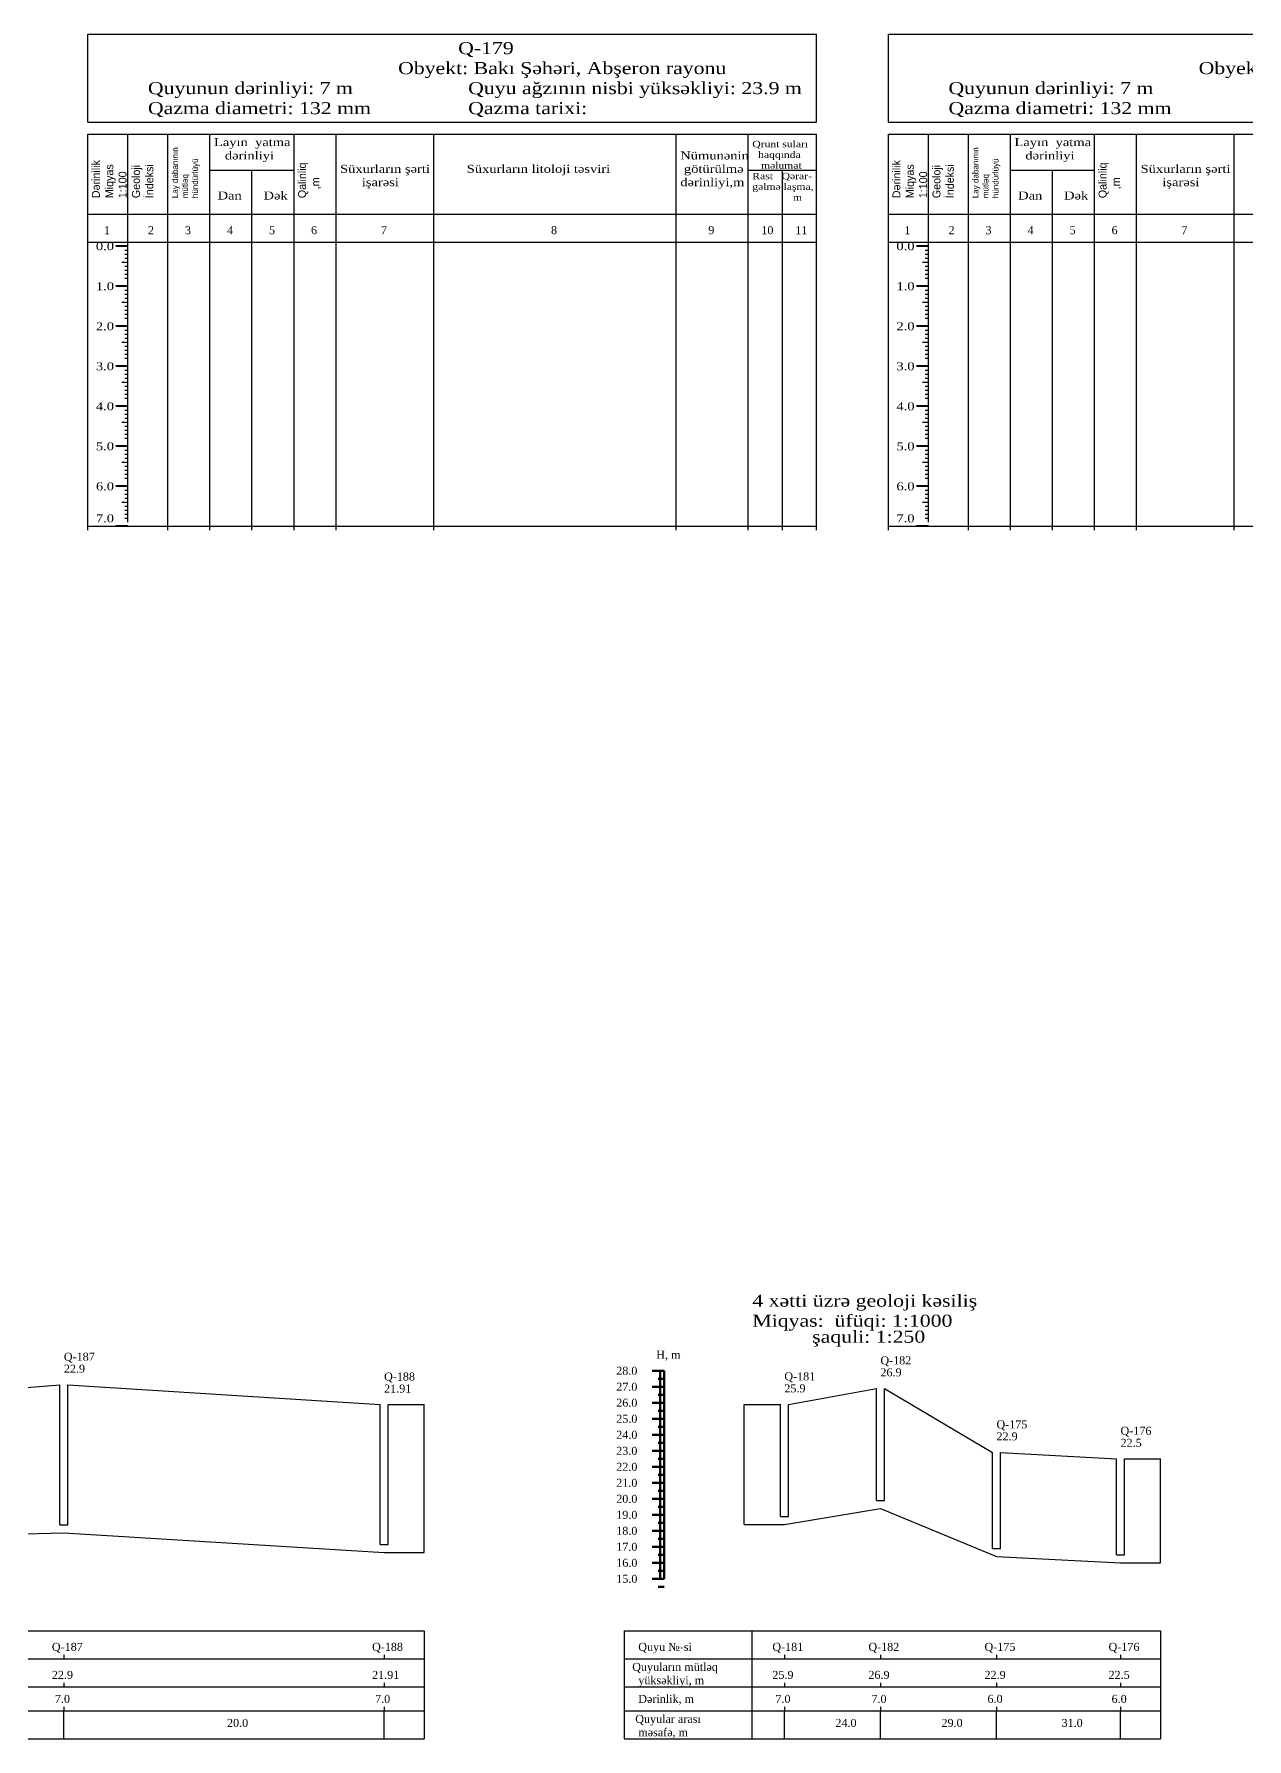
# Model space of a CAD drawing. Header units: metres. Extents: x -12 to 2972, y -44 to 382.
# Drawn here: x 1176.6 to 1479.6, y -44 to 382 of the extents above; entities that cross this region are included whole.
import ezdxf

# ---------------------------------------------------------------- set-up
doc = ezdxf.new("R2010")
doc.units = ezdxf.units.M
doc.styles.add('Times New Roman', font='Times New Roman')
doc.styles.add('Times New Roman_Bold', font='Times New Roman', dxfattribs={"width": 1.2})
doc.styles.add('TimesNewRoman_Bold', font='TimesNewRoman', dxfattribs={"width": 1.2})

msp = doc.modelspace()

# ---------------------------------------------------------------- linework, layer by layer
at = {"color": 7}
for p, q in [((1190, 382), (1372, 382)), ((1190, 360), (1190, 382)), ((1372, 360), (1372, 382)), ((1390, 382), (1572, 382)), ((1390, 360), (1390, 382)), ((1190, 360), (1372, 360)), ((1390, 360), (1572, 360)), ((1190, 357), (1372, 357)), ((1190, 258), (1190, 357)), ((1200, 330), (1200, 357)), ((1210, 258), (1210, 357)), ((1220.5, 258), (1220.5, 357)), ((1241.5, 258), (1241.5, 357)), ((1252, 258), (1252, 357)), ((1276.4, 258), (1276.4, 357)), ((1337, 258), (1337, 357)), ((1355, 258), (1355, 357)), ((1372, 259), (1372, 357)), ((1372, 258), (1372, 357)), ((1390, 357), (1572, 357)), ((1390, 258), (1390, 357)), ((1400, 330), (1400, 357)), ((1410, 258), (1410, 357)), ((1420.5, 258), (1420.5, 357)), ((1441.5, 258), (1441.5, 357)), ((1452, 258), (1452, 357)), ((1476.4, 258), (1476.4, 357)), ((1220.5, 348), (1241.5, 348)), ((1231, 258), (1231, 348)), ((1355, 348), (1372, 348)), ((1363.5, 258), (1363.5, 348)), ((1420.5, 348), (1441.5, 348)), ((1431, 258), (1431, 348)), ((1190, 337), (1372, 337)), ((1390, 337), (1572, 337)), ((1190, 330), (1372, 330)), ((1390, 330), (1572, 330)), ((1190, 259), (1372, 259)), ((1390, 259), (1572, 259)), ((1089, 37), (1183, 44.5)), ((1185, 44.5), (1263, 39.55)), ((1365, 39.6), (1387, 43.6)), ((1389, 43.6), (1416, 27.6)), ((1418, 27.6), (1447, 26)), ((1364, 9.6), (1388, 13.6)), ((1388, 13.6), (1417, 1.6)), ((1088, 5), (1184, 7.5)), ((1184, 7.5), (1264, 2.55)), ((1417, 1.6), (1448, 0))]:
    msp.add_line(p, q, dxfattribs=at)
for p, q in [((1197, 329.19), (1200, 329.19)), ((1197, 329.18), (1200, 329.18)), ((1197, 329.17), (1200, 329.17)), ((1197, 329.16), (1200, 329.16)), ((1197, 329.15), (1200, 329.15)), ((1197, 329.14), (1200, 329.14)), ((1197, 329.13), (1200, 329.13)), ((1197, 329.12), (1200, 329.12)), ((1197, 329.11), (1200, 329.11)), ((1197, 329.1), (1200, 329.1)), ((1197, 329.09), (1200, 329.09)), ((1197, 329.08), (1200, 329.08)), ((1197, 329.07), (1200, 329.07)), ((1197, 329.06), (1200, 329.06)), ((1197, 329.05), (1200, 329.05)), ((1197, 329.04), (1200, 329.04)), ((1197, 329.03), (1200, 329.03)), ((1197, 329.02), (1200, 329.02)), ((1197, 329.01), (1200, 329.01)), ((1197, 329), (1200, 329)), ((1199.2, 329), (1200, 329)), ((1200, 260), (1200, 330)), ((1397, 329.19), (1400, 329.19)), ((1397, 329.18), (1400, 329.18)), ((1397, 329.17), (1400, 329.17)), ((1397, 329.16), (1400, 329.16)), ((1397, 329.15), (1400, 329.15)), ((1397, 329.14), (1400, 329.14)), ((1397, 329.13), (1400, 329.13)), ((1397, 329.12), (1400, 329.12)), ((1397, 329.11), (1400, 329.11)), ((1397, 329.1), (1400, 329.1)), ((1397, 329.09), (1400, 329.09)), ((1397, 329.08), (1400, 329.08)), ((1397, 329.07), (1400, 329.07)), ((1397, 329.06), (1400, 329.06)), ((1397, 329.05), (1400, 329.05)), ((1397, 329.04), (1400, 329.04)), ((1397, 329.03), (1400, 329.03)), ((1397, 329.02), (1400, 329.02)), ((1397, 329.01), (1400, 329.01)), ((1397, 329), (1400, 329)), ((1399.2, 329), (1400, 329)), ((1400, 260), (1400, 330)), ((1198.5, 325), (1200, 325)), ((1199.2, 328), (1200, 328)), ((1199.2, 327), (1200, 327)), ((1199.2, 326), (1200, 326)), ((1199.2, 324), (1200, 324)), ((1398.5, 325), (1400, 325)), ((1399.2, 328), (1400, 328)), ((1399.2, 327), (1400, 327)), ((1399.2, 326), (1400, 326)), ((1399.2, 324), (1400, 324)), ((1199.2, 323), (1200, 323)), ((1199.2, 322), (1200, 322)), ((1199.2, 321), (1200, 321)), ((1399.2, 323), (1400, 323)), ((1399.2, 322), (1400, 322)), ((1399.2, 321), (1400, 321)), ((1197, 319.19), (1200, 319.19)), ((1197, 319.18), (1200, 319.18)), ((1197, 319.17), (1200, 319.17)), ((1197, 319.16), (1200, 319.16)), ((1197, 319.15), (1200, 319.15)), ((1197, 319.14), (1200, 319.14)), ((1197, 319.13), (1200, 319.13)), ((1197, 319.12), (1200, 319.12)), ((1197, 319.11), (1200, 319.11)), ((1197, 319.1), (1200, 319.1)), ((1197, 319.09), (1200, 319.09)), ((1197, 319.08), (1200, 319.08)), ((1197, 319.07), (1200, 319.07)), ((1197, 319.06), (1200, 319.06)), ((1197, 319.05), (1200, 319.05)), ((1197, 319.04), (1200, 319.04)), ((1197, 319.03), (1200, 319.03)), ((1197, 319.02), (1200, 319.02)), ((1197, 319.01), (1200, 319.01)), ((1197, 319), (1200, 319)), ((1199.2, 319), (1200, 319)), ((1199.2, 318), (1200, 318)), ((1199.2, 317), (1200, 317)), ((1199.2, 316), (1200, 316)), ((1397, 319.19), (1400, 319.19)), ((1397, 319.18), (1400, 319.18)), ((1397, 319.17), (1400, 319.17)), ((1397, 319.16), (1400, 319.16)), ((1397, 319.15), (1400, 319.15)), ((1397, 319.14), (1400, 319.14)), ((1397, 319.13), (1400, 319.13)), ((1397, 319.12), (1400, 319.12)), ((1397, 319.11), (1400, 319.11)), ((1397, 319.1), (1400, 319.1)), ((1397, 319.09), (1400, 319.09)), ((1397, 319.08), (1400, 319.08)), ((1397, 319.07), (1400, 319.07)), ((1397, 319.06), (1400, 319.06)), ((1397, 319.05), (1400, 319.05)), ((1397, 319.04), (1400, 319.04)), ((1397, 319.03), (1400, 319.03)), ((1397, 319.02), (1400, 319.02)), ((1397, 319.01), (1400, 319.01)), ((1397, 319), (1400, 319)), ((1399.2, 319), (1400, 319)), ((1399.2, 318), (1400, 318)), ((1399.2, 317), (1400, 317)), ((1399.2, 316), (1400, 316)), ((1198.5, 315), (1200, 315)), ((1199.2, 314), (1200, 314)), ((1199.2, 313), (1200, 313)), ((1199.2, 312), (1200, 312)), ((1199.2, 311), (1200, 311)), ((1398.5, 315), (1400, 315)), ((1399.2, 314), (1400, 314)), ((1399.2, 313), (1400, 313)), ((1399.2, 312), (1400, 312)), ((1399.2, 311), (1400, 311)), ((1197, 309.19), (1200, 309.19)), ((1197, 309.18), (1200, 309.18)), ((1197, 309.17), (1200, 309.17)), ((1197, 309.16), (1200, 309.16)), ((1197, 309.15), (1200, 309.15)), ((1197, 309.14), (1200, 309.14)), ((1197, 309.13), (1200, 309.13)), ((1197, 309.12), (1200, 309.12)), ((1197, 309.11), (1200, 309.11)), ((1197, 309.1), (1200, 309.1)), ((1197, 309.09), (1200, 309.09)), ((1197, 309.08), (1200, 309.08)), ((1197, 309.07), (1200, 309.07)), ((1197, 309.06), (1200, 309.06)), ((1197, 309.05), (1200, 309.05)), ((1197, 309.04), (1200, 309.04)), ((1197, 309.03), (1200, 309.03)), ((1197, 309.02), (1200, 309.02)), ((1197, 309.01), (1200, 309.01)), ((1197, 309), (1200, 309)), ((1199.2, 309), (1200, 309)), ((1199.2, 308), (1200, 308)), ((1199.2, 307), (1200, 307)), ((1397, 309.19), (1400, 309.19)), ((1397, 309.18), (1400, 309.18)), ((1397, 309.17), (1400, 309.17)), ((1397, 309.16), (1400, 309.16)), ((1397, 309.15), (1400, 309.15)), ((1397, 309.14), (1400, 309.14)), ((1397, 309.13), (1400, 309.13)), ((1397, 309.12), (1400, 309.12)), ((1397, 309.11), (1400, 309.11)), ((1397, 309.1), (1400, 309.1)), ((1397, 309.09), (1400, 309.09)), ((1397, 309.08), (1400, 309.08)), ((1397, 309.07), (1400, 309.07)), ((1397, 309.06), (1400, 309.06)), ((1397, 309.05), (1400, 309.05)), ((1397, 309.04), (1400, 309.04)), ((1397, 309.03), (1400, 309.03)), ((1397, 309.02), (1400, 309.02)), ((1397, 309.01), (1400, 309.01)), ((1397, 309), (1400, 309)), ((1399.2, 309), (1400, 309)), ((1399.2, 308), (1400, 308)), ((1399.2, 307), (1400, 307)), ((1198.5, 305), (1200, 305)), ((1199.2, 306), (1200, 306)), ((1199.2, 304), (1200, 304)), ((1199.2, 303), (1200, 303)), ((1398.5, 305), (1400, 305)), ((1399.2, 306), (1400, 306)), ((1399.2, 304), (1400, 304)), ((1399.2, 303), (1400, 303)), ((1197, 299.19), (1200, 299.19)), ((1197, 299.18), (1200, 299.18)), ((1197, 299.17), (1200, 299.17)), ((1197, 299.16), (1200, 299.16)), ((1197, 299.15), (1200, 299.15)), ((1197, 299.14), (1200, 299.14)), ((1197, 299.13), (1200, 299.13)), ((1197, 299.12), (1200, 299.12)), ((1197, 299.11), (1200, 299.11)), ((1197, 299.1), (1200, 299.1)), ((1197, 299.09), (1200, 299.09)), ((1197, 299.08), (1200, 299.08)), ((1197, 299.07), (1200, 299.07)), ((1197, 299.06), (1200, 299.06)), ((1197, 299.05), (1200, 299.05)), ((1197, 299.04), (1200, 299.04)), ((1197, 299.03), (1200, 299.03)), ((1197, 299.02), (1200, 299.02)), ((1197, 299.01), (1200, 299.01)), ((1197, 299), (1200, 299)), ((1199.2, 302), (1200, 302)), ((1199.2, 301), (1200, 301)), ((1199.2, 299), (1200, 299)), ((1397, 299.19), (1400, 299.19)), ((1397, 299.18), (1400, 299.18)), ((1397, 299.17), (1400, 299.17)), ((1397, 299.16), (1400, 299.16)), ((1397, 299.15), (1400, 299.15)), ((1397, 299.14), (1400, 299.14)), ((1397, 299.13), (1400, 299.13)), ((1397, 299.12), (1400, 299.12)), ((1397, 299.11), (1400, 299.11)), ((1397, 299.1), (1400, 299.1)), ((1397, 299.09), (1400, 299.09)), ((1397, 299.08), (1400, 299.08)), ((1397, 299.07), (1400, 299.07)), ((1397, 299.06), (1400, 299.06)), ((1397, 299.05), (1400, 299.05)), ((1397, 299.04), (1400, 299.04)), ((1397, 299.03), (1400, 299.03)), ((1397, 299.02), (1400, 299.02)), ((1397, 299.01), (1400, 299.01)), ((1397, 299), (1400, 299)), ((1399.2, 302), (1400, 302)), ((1399.2, 301), (1400, 301)), ((1399.2, 299), (1400, 299)), ((1198.5, 295), (1200, 295)), ((1199.2, 298), (1200, 298)), ((1199.2, 297), (1200, 297)), ((1199.2, 296), (1200, 296)), ((1199.2, 294), (1200, 294)), ((1398.5, 295), (1400, 295)), ((1399.2, 298), (1400, 298)), ((1399.2, 297), (1400, 297)), ((1399.2, 296), (1400, 296)), ((1399.2, 294), (1400, 294)), ((1199.2, 293), (1200, 293)), ((1199.2, 292), (1200, 292)), ((1199.2, 291), (1200, 291)), ((1399.2, 293), (1400, 293)), ((1399.2, 292), (1400, 292)), ((1399.2, 291), (1400, 291)), ((1197, 289.19), (1200, 289.19)), ((1197, 289.18), (1200, 289.18)), ((1197, 289.17), (1200, 289.17)), ((1197, 289.16), (1200, 289.16)), ((1197, 289.15), (1200, 289.15)), ((1197, 289.14), (1200, 289.14)), ((1197, 289.13), (1200, 289.13)), ((1197, 289.12), (1200, 289.12)), ((1197, 289.11), (1200, 289.11)), ((1197, 289.1), (1200, 289.1)), ((1197, 289.09), (1200, 289.09)), ((1197, 289.08), (1200, 289.08)), ((1197, 289.07), (1200, 289.07)), ((1197, 289.06), (1200, 289.06)), ((1197, 289.05), (1200, 289.05)), ((1197, 289.04), (1200, 289.04)), ((1197, 289.03), (1200, 289.03)), ((1197, 289.02), (1200, 289.02)), ((1197, 289.01), (1200, 289.01)), ((1197, 289), (1200, 289)), ((1199.2, 289), (1200, 289)), ((1199.2, 288), (1200, 288)), ((1199.2, 287), (1200, 287)), ((1199.2, 286), (1200, 286)), ((1397, 289.19), (1400, 289.19)), ((1397, 289.18), (1400, 289.18)), ((1397, 289.17), (1400, 289.17)), ((1397, 289.16), (1400, 289.16)), ((1397, 289.15), (1400, 289.15)), ((1397, 289.14), (1400, 289.14)), ((1397, 289.13), (1400, 289.13)), ((1397, 289.12), (1400, 289.12)), ((1397, 289.11), (1400, 289.11)), ((1397, 289.1), (1400, 289.1)), ((1397, 289.09), (1400, 289.09)), ((1397, 289.08), (1400, 289.08)), ((1397, 289.07), (1400, 289.07)), ((1397, 289.06), (1400, 289.06)), ((1397, 289.05), (1400, 289.05)), ((1397, 289.04), (1400, 289.04)), ((1397, 289.03), (1400, 289.03)), ((1397, 289.02), (1400, 289.02)), ((1397, 289.01), (1400, 289.01)), ((1397, 289), (1400, 289)), ((1399.2, 289), (1400, 289)), ((1399.2, 288), (1400, 288)), ((1399.2, 287), (1400, 287)), ((1399.2, 286), (1400, 286)), ((1198.5, 285), (1200, 285)), ((1199.2, 284), (1200, 284)), ((1199.2, 283), (1200, 283)), ((1199.2, 282), (1200, 282)), ((1398.5, 285), (1400, 285)), ((1399.2, 284), (1400, 284)), ((1399.2, 283), (1400, 283)), ((1399.2, 282), (1400, 282)), ((1197, 279.19), (1200, 279.19)), ((1197, 279.18), (1200, 279.18)), ((1197, 279.17), (1200, 279.17)), ((1197, 279.16), (1200, 279.16)), ((1197, 279.15), (1200, 279.15)), ((1197, 279.14), (1200, 279.14)), ((1197, 279.13), (1200, 279.13)), ((1197, 279.12), (1200, 279.12)), ((1197, 279.11), (1200, 279.11)), ((1197, 279.1), (1200, 279.1)), ((1197, 279.09), (1200, 279.09)), ((1197, 279.08), (1200, 279.08)), ((1197, 279.07), (1200, 279.07)), ((1197, 279.06), (1200, 279.06)), ((1197, 279.05), (1200, 279.05)), ((1197, 279.04), (1200, 279.04)), ((1197, 279.03), (1200, 279.03)), ((1197, 279.02), (1200, 279.02)), ((1197, 279.01), (1200, 279.01)), ((1197, 279), (1200, 279)), ((1199.2, 281), (1200, 281)), ((1199.2, 279), (1200, 279)), ((1199.2, 278), (1200, 278)), ((1199.2, 277), (1200, 277)), ((1397, 279.19), (1400, 279.19)), ((1397, 279.18), (1400, 279.18)), ((1397, 279.17), (1400, 279.17)), ((1397, 279.16), (1400, 279.16)), ((1397, 279.15), (1400, 279.15)), ((1397, 279.14), (1400, 279.14)), ((1397, 279.13), (1400, 279.13)), ((1397, 279.12), (1400, 279.12)), ((1397, 279.11), (1400, 279.11)), ((1397, 279.1), (1400, 279.1)), ((1397, 279.09), (1400, 279.09)), ((1397, 279.08), (1400, 279.08)), ((1397, 279.07), (1400, 279.07)), ((1397, 279.06), (1400, 279.06)), ((1397, 279.05), (1400, 279.05)), ((1397, 279.04), (1400, 279.04)), ((1397, 279.03), (1400, 279.03)), ((1397, 279.02), (1400, 279.02)), ((1397, 279.01), (1400, 279.01)), ((1397, 279), (1400, 279)), ((1399.2, 281), (1400, 281)), ((1399.2, 279), (1400, 279)), ((1399.2, 278), (1400, 278)), ((1399.2, 277), (1400, 277)), ((1198.5, 275), (1200, 275)), ((1199.2, 276), (1200, 276)), ((1199.2, 274), (1200, 274)), ((1199.2, 273), (1200, 273)), ((1398.5, 275), (1400, 275)), ((1399.2, 276), (1400, 276)), ((1399.2, 274), (1400, 274)), ((1399.2, 273), (1400, 273)), ((1197, 269.19), (1200, 269.19)), ((1197, 269.18), (1200, 269.18)), ((1197, 269.17), (1200, 269.17)), ((1197, 269.16), (1200, 269.16)), ((1197, 269.15), (1200, 269.15)), ((1197, 269.14), (1200, 269.14)), ((1197, 269.13), (1200, 269.13)), ((1197, 269.12), (1200, 269.12)), ((1197, 269.11), (1200, 269.11)), ((1197, 269.1), (1200, 269.1)), ((1197, 269.09), (1200, 269.09)), ((1197, 269.08), (1200, 269.08)), ((1197, 269.07), (1200, 269.07)), ((1197, 269.06), (1200, 269.06)), ((1197, 269.05), (1200, 269.05)), ((1197, 269.04), (1200, 269.04)), ((1197, 269.03), (1200, 269.03)), ((1197, 269.02), (1200, 269.02)), ((1197, 269.01), (1200, 269.01)), ((1197, 269), (1200, 269)), ((1199.2, 272), (1200, 272)), ((1199.2, 271), (1200, 271)), ((1199.2, 269), (1200, 269)), ((1397, 269.19), (1400, 269.19)), ((1397, 269.18), (1400, 269.18)), ((1397, 269.17), (1400, 269.17)), ((1397, 269.16), (1400, 269.16)), ((1397, 269.15), (1400, 269.15)), ((1397, 269.14), (1400, 269.14)), ((1397, 269.13), (1400, 269.13)), ((1397, 269.12), (1400, 269.12)), ((1397, 269.11), (1400, 269.11)), ((1397, 269.1), (1400, 269.1)), ((1397, 269.09), (1400, 269.09)), ((1397, 269.08), (1400, 269.08)), ((1397, 269.07), (1400, 269.07)), ((1397, 269.06), (1400, 269.06)), ((1397, 269.05), (1400, 269.05)), ((1397, 269.04), (1400, 269.04)), ((1397, 269.03), (1400, 269.03)), ((1397, 269.02), (1400, 269.02)), ((1397, 269.01), (1400, 269.01)), ((1397, 269), (1400, 269)), ((1399.2, 272), (1400, 272)), ((1399.2, 271), (1400, 271)), ((1399.2, 269), (1400, 269)), ((1198.5, 265), (1200, 265)), ((1199.2, 268), (1200, 268)), ((1199.2, 267), (1200, 267)), ((1199.2, 266), (1200, 266)), ((1398.5, 265), (1400, 265)), ((1399.2, 268), (1400, 268)), ((1399.2, 267), (1400, 267)), ((1399.2, 266), (1400, 266)), ((1199.2, 264), (1200, 264)), ((1199.2, 263), (1200, 263)), ((1199.2, 262), (1200, 262)), ((1199.2, 261), (1200, 261)), ((1399.2, 264), (1400, 264)), ((1399.2, 263), (1400, 263)), ((1399.2, 262), (1400, 262)), ((1399.2, 261), (1400, 261)), ((1197, 259.19), (1200, 259.19)), ((1197, 259.18), (1200, 259.18)), ((1197, 259.17), (1200, 259.17)), ((1197, 259.16), (1200, 259.16)), ((1197, 259.15), (1200, 259.15)), ((1197, 259.14), (1200, 259.14)), ((1197, 259.13), (1200, 259.13)), ((1197, 259.12), (1200, 259.12)), ((1197, 259.11), (1200, 259.11)), ((1197, 259.1), (1200, 259.1)), ((1197, 259.09), (1200, 259.09)), ((1197, 259.08), (1200, 259.08)), ((1197, 259.07), (1200, 259.07)), ((1197, 259.06), (1200, 259.06)), ((1197, 259.05), (1200, 259.05)), ((1197, 259.04), (1200, 259.04)), ((1197, 259.03), (1200, 259.03)), ((1197, 259.02), (1200, 259.02)), ((1197, 259.01), (1200, 259.01)), ((1197, 259), (1200, 259)), ((1397, 259.19), (1400, 259.19)), ((1397, 259.18), (1400, 259.18)), ((1397, 259.17), (1400, 259.17)), ((1397, 259.16), (1400, 259.16)), ((1397, 259.15), (1400, 259.15)), ((1397, 259.14), (1400, 259.14)), ((1397, 259.13), (1400, 259.13)), ((1397, 259.12), (1400, 259.12)), ((1397, 259.11), (1400, 259.11)), ((1397, 259.1), (1400, 259.1)), ((1397, 259.09), (1400, 259.09)), ((1397, 259.08), (1400, 259.08)), ((1397, 259.07), (1400, 259.07)), ((1397, 259.06), (1400, 259.06)), ((1397, 259.05), (1400, 259.05)), ((1397, 259.04), (1400, 259.04)), ((1397, 259.03), (1400, 259.03)), ((1397, 259.02), (1400, 259.02)), ((1397, 259.01), (1400, 259.01)), ((1397, 259), (1400, 259))]:
    msp.add_line(p, q)
at = {"color": 1}
for p, q in [((1183, 9.5), (1183, 44.5)), ((1185, 9.5), (1185, 44.5)), ((1387, 15.6), (1387, 43.6)), ((1389, 15.6), (1389, 43.6)), ((1263, 4.55), (1263, 39.55)), ((1265, 4.55), (1265, 39.55)), ((1363, 11.6), (1363, 39.6)), ((1365, 11.6), (1365, 39.6)), ((1416, 3.6), (1416, 27.6)), ((1418, 3.6), (1418, 27.6)), ((1447, 2), (1447, 26)), ((1449, 2), (1449, 26)), ((1387, 15.6), (1389, 15.6)), ((1183, 9.5), (1185, 9.5)), ((1363, 11.6), (1365, 11.6)), ((1263, 4.55), (1265, 4.55)), ((1416, 3.6), (1418, 3.6)), ((1447, 2), (1449, 2))]:
    msp.add_line(p, q, dxfattribs=at)
at = {"color": 7, "lineweight": 211}
for points in [[(1331, 48), (1334, 48)], [(1333, -4), (1333, 48)], [(1334, -4), (1334, 48)], [(1331, 44), (1334, 44)], [(1332.5, 46), (1334, 46)], [(1331, 40), (1334, 40)], [(1332.5, 42), (1334, 42)], [(1331, 36), (1334, 36)], [(1332.5, 38), (1334, 38)], [(1331, 32), (1334, 32)], [(1332.5, 34), (1334, 34)], [(1332.5, 30), (1334, 30)], [(1331, 28), (1334, 28)], [(1332.5, 26), (1334, 26)], [(1331, 24), (1334, 24)], [(1332.5, 22), (1334, 22)], [(1331, 20), (1334, 20)], [(1332.5, 18), (1334, 18)], [(1331, 16), (1334, 16)], [(1332.5, 14), (1334, 14)], [(1331, 12), (1334, 12)], [(1332.5, 10), (1334, 10)], [(1331, 8), (1334, 8)], [(1332.5, 6), (1334, 6)], [(1331, 4), (1334, 4)], [(1331, 0), (1334, 0)], [(1332.5, 2), (1334, 2)], [(1331, -4), (1334, -4)], [(1332.5, -2), (1334, -2)], [(1332.5, -6), (1334, -6)]]:
    msp.add_lwpolyline(points, dxfattribs=at)
at = {"layer": 'line_layer', "color": 7}
for p, q in [((1265, 39.55), (1274, 39.55)), ((1274, 2.55), (1274, 39.55)), ((1354, 39.6), (1363, 39.6)), ((1354, 9.6), (1354, 39.6)), ((1449, 26), (1458, 26)), ((1458, 0), (1458, 26)), ((1354, 9.6), (1364, 9.6)), ((1264, 2.55), (1274, 2.55)), ((1448, 0), (1458, 0)), ((784, -17), (1274, -17)), ((1274, -17), (1274, -44)), ((1324, -17), (1458, -17)), ((1324, -17), (1324, -44)), ((1356, -44), (1356, -17)), ((1458, -17), (1458, -44)), ((784, -24), (1274, -24)), ((1184, -23), (1184, -24)), ((1264, -23), (1264, -24)), ((1324, -24), (1458, -24)), ((1364, -23), (1364, -24)), ((1388, -23), (1388, -24)), ((1417, -23), (1417, -24)), ((1448, -23), (1448, -24)), ((784, -31), (1274, -31)), ((1184, -30), (1184, -31)), ((1264, -30), (1264, -31)), ((1324, -31), (1458, -31)), ((1364, -30), (1364, -31)), ((1388, -30), (1388, -31)), ((1417, -30), (1417, -31)), ((1448, -30), (1448, -31)), ((784, -37), (1274, -37)), ((1184, -36), (1184, -37)), ((1184, -44), (1184, -37)), ((1264, -36), (1264, -37)), ((1264, -44), (1264, -37)), ((1324, -37), (1458, -37)), ((1364, -36), (1364, -37)), ((1364, -44), (1364, -37)), ((1388, -36), (1388, -37)), ((1388, -44), (1388, -37)), ((1417, -36), (1417, -37)), ((1417, -44), (1417, -37)), ((1448, -36), (1448, -37)), ((1448, -44), (1448, -37)), ((784, -44), (1274, -44)), ((1324, -44), (1458, -44))]:
    msp.add_line(p, q, dxfattribs=at)
at = {"layer": 'MyLayer', "color": 7, "lineweight": 211}
for p, q in [((1331, 48), (1334, 48)), ((1333, -4), (1333, 48)), ((1334, -4), (1334, 48)), ((1331, 44), (1334, 44)), ((1332.5, 46), (1334, 46)), ((1331, 40), (1334, 40)), ((1332.5, 42), (1334, 42)), ((1331, 36), (1334, 36)), ((1332.5, 38), (1334, 38)), ((1331, 32), (1334, 32)), ((1332.5, 34), (1334, 34)), ((1332.5, 30), (1334, 30)), ((1331, 28), (1334, 28)), ((1332.5, 26), (1334, 26)), ((1331, 24), (1334, 24)), ((1332.5, 22), (1334, 22)), ((1331, 20), (1334, 20)), ((1332.5, 18), (1334, 18)), ((1331, 16), (1334, 16)), ((1332.5, 14), (1334, 14)), ((1331, 12), (1334, 12)), ((1332.5, 10), (1334, 10)), ((1331, 8), (1334, 8)), ((1332.5, 6), (1334, 6)), ((1331, 4), (1334, 4)), ((1331, 0), (1334, 0)), ((1332.5, 2), (1334, 2)), ((1331, -4), (1334, -4)), ((1332.5, -2), (1334, -2)), ((1332.5, -6), (1334, -6))]:
    msp.add_line(p, q, dxfattribs=at)

# ---------------------------------------------------------------- texts
at = {"attachment_point": 1}
for s, insert, char_height, style in [('Q-179', (1282.5, 380), 3, 'Times New Roman_Bold'), ('Obyekt: Bakı Şəhəri, Abşeron rayonu', (1267.5, 375), 3, 'Times New Roman_Bold'), ('Obyekt: Bakı Şəhəri, Abşeron rayonu', (1467.5, 375), 3, 'Times New Roman_Bold'), ('Quyunun dərinliyi: 7 m', (1205, 370), 3, 'Times New Roman_Bold'), ('Quyu ağzının nisbi yüksəkliyi: 23.9 m', (1285, 370), 3, 'Times New Roman_Bold'), ('Quyunun dərinliyi: 7 m', (1405, 370), 3, 'Times New Roman_Bold'), ('Qazma diametri: 132 mm', (1205, 365), 3, 'Times New Roman_Bold'), ('Qazma tarixi:  ', (1285, 365), 3, 'Times New Roman_Bold'), ('Qazma diametri: 132 mm', (1405, 365), 3, 'Times New Roman_Bold'), ('Layın  yatma\\P   dərinliyi\\P \\P \\P Dan      Dək', (1221.5, 356), 2, 'Times New Roman_Bold'), (' \\PQrunt suları\\P  haqqında\\P   məlumat\\PRast   Qərar-\\Pgəlmə laşma,\\P              m ', (1356, 358), 1.6, 'Times New Roman_Bold'), ('Layın  yatma\\P   dərinliyi\\P \\P \\P Dan      Dək', (1421.5, 356), 2, 'Times New Roman_Bold'), ('\\P\\PSüxurların şərti\\P      işarəsi', (1253, 356), 2, 'Times New Roman_Bold'), ('\\P \\P        Süxurların litoloji təsviri', (1277.4, 356), 2, 'Times New Roman_Bold'), ('\\PNümunənin\\P götürülmə\\Pdərinliyi,m', (1338, 356), 2, 'Times New Roman_Bold'), ('\\P\\PSüxurların şərti\\P      işarəsi', (1453, 356), 2, 'Times New Roman_Bold'), ('1', (1194, 334), 2, 'Times New Roman'), ('2', (1205, 334), 2, 'Times New Roman'), ('3', (1214.25, 334), 2, 'Times New Roman'), ('4', (1224.75, 334), 2, 'Times New Roman'), ('5', (1235.25, 334), 2, 'Times New Roman'), ('6', (1245.75, 334), 2, 'Times New Roman'), ('7', (1263.2, 334), 2, 'Times New Roman'), ('8', (1305.7, 334), 2, 'Times New Roman'), ('9', (1345, 334), 2, 'Times New Roman'), ('10', (1358.25, 334), 2, 'Times New Roman'), ('11', (1366.75, 334), 2, 'Times New Roman'), ('1', (1394, 334), 2, 'Times New Roman'), ('2', (1405, 334), 2, 'Times New Roman'), ('3', (1414.25, 334), 2, 'Times New Roman'), ('4', (1424.75, 334), 2, 'Times New Roman'), ('5', (1435.25, 334), 2, 'Times New Roman'), ('6', (1445.75, 334), 2, 'Times New Roman'), ('7', (1463.2, 334), 2, 'Times New Roman'), ('0.0', (1192, 330), 2, 'Times New Roman_Bold'), ('0.0', (1392, 330), 2, 'Times New Roman_Bold'), ('1.0', (1192, 320), 2, 'Times New Roman_Bold'), ('1.0', (1392, 320), 2, 'Times New Roman_Bold'), ('2.0', (1192, 310), 2, 'Times New Roman_Bold'), ('2.0', (1392, 310), 2, 'Times New Roman_Bold'), ('3.0', (1192, 300), 2, 'Times New Roman_Bold'), ('3.0', (1392, 300), 2, 'Times New Roman_Bold'), ('4.0', (1192, 290), 2, 'Times New Roman_Bold'), ('4.0', (1392, 290), 2, 'Times New Roman_Bold'), ('5.0', (1192, 280), 2, 'Times New Roman_Bold'), ('5.0', (1392, 280), 2, 'Times New Roman_Bold'), ('6.0', (1192, 270), 2, 'Times New Roman_Bold'), ('6.0', (1392, 270), 2, 'Times New Roman_Bold'), ('7.0', (1192, 262), 2, 'Times New Roman_Bold'), ('7.0', (1392, 262), 2, 'Times New Roman_Bold'), ('4 xətti üzrə geoloji kəsiliş', (1356, 67), 3, 'Times New Roman_Bold'), ('Miqyas:  üfüqi: 1:1000', (1356, 62), 3, 'Times New Roman_Bold'), ('           şaquli: 1:250', (1356, 58), 3, 'TimesNewRoman_Bold'), ('Q-187', (1184, 52.5), 2, 'Times New Roman'), ('H, m', (1332, 53), 2, 'Times New Roman'), ('Q-182', (1388, 51.6), 2, 'Times New Roman'), ('22.9', (1184, 49.5), 2, 'Times New Roman'), ('Q-188', (1264, 47.55), 2, 'Times New Roman'), ('28.0', (1322, 49), 2, 'Times New Roman'), ('Q-181', (1364, 47.6), 2, 'Times New Roman'), ('26.9', (1388, 48.6), 2, 'Times New Roman'), ('21.91', (1264, 44.55), 2, 'Times New Roman'), ('27.0', (1322, 45), 2, 'Times New Roman'), ('25.9', (1364, 44.6), 2, 'Times New Roman'), ('26.0', (1322, 41), 2, 'Times New Roman'), ('25.0', (1322, 37), 2, 'Times New Roman'), ('Q-175', (1417, 35.6), 2, 'Times New Roman'), ('24.0', (1322, 33), 2, 'Times New Roman'), ('22.9', (1417, 32.6), 2, 'Times New Roman'), ('Q-176', (1448, 34), 2, 'Times New Roman'), ('22.5', (1448, 31), 2, 'Times New Roman'), ('23.0', (1322, 29), 2, 'Times New Roman'), ('22.0', (1322, 25), 2, 'Times New Roman'), ('21.0', (1322, 21), 2, 'Times New Roman'), ('20.0', (1322, 17), 2, 'Times New Roman'), ('19.0', (1322, 13), 2, 'Times New Roman'), ('18.0', (1322, 9), 2, 'Times New Roman'), ('17.0', (1322, 5), 2, 'Times New Roman'), ('16.0', (1322, 1), 2, 'Times New Roman'), ('15.0', (1322, -3), 2, 'Times New Roman'), ('Q-187', (1181, -20), 2, 'Times New Roman'), ('Q-188', (1261, -20), 2, 'Times New Roman'), ('  Quyu №-si', (1326, -20), 2, 'Times New Roman'), ('Q-181', (1361, -20), 2, 'Times New Roman'), ('Q-182', (1385, -20), 2, 'Times New Roman'), ('Q-175', (1414, -20), 2, 'Times New Roman'), ('Q-176', (1445, -20), 2, 'Times New Roman'), ('Quyuların mütləq\\P  yüksəkliyi, m', (1326, -25), 2, 'Times New Roman'), ('22.9', (1181, -27), 2, 'Times New Roman'), ('21.91', (1261, -27), 2, 'Times New Roman'), ('25.9', (1361, -27), 2, 'Times New Roman'), ('26.9', (1385, -27), 2, 'Times New Roman'), ('22.9', (1414, -27), 2, 'Times New Roman'), ('22.5', (1445, -27), 2, 'Times New Roman'), (' 7.0', (1181, -33), 2, 'Times New Roman'), (' 7.0', (1261, -33), 2, 'Times New Roman'), ('  Dərinlik, m', (1326, -33), 2, 'Times New Roman'), (' 7.0', (1361, -33), 2, 'Times New Roman'), (' 7.0', (1385, -33), 2, 'Times New Roman'), (' 6.0', (1414, -33), 2, 'Times New Roman'), (' 6.0', (1445, -33), 2, 'Times New Roman'), (' Quyular arası\\P  məsafə, m', (1326, -38), 2, 'Times New Roman'), (' 20.0', (1224, -39), 2, 'Times New Roman'), (' 24.0', (1376, -39), 2, 'Times New Roman'), (' 29.0', (1402.5, -39), 2, 'Times New Roman'), (' 31.0', (1432.5, -39), 2, 'Times New Roman')]:
    msp.add_mtext(s, dxfattribs=dict(at, insert=insert, char_height=char_height, style=style))
at = {"attachment_point": 1, "rotation": 90}
for s, insert, char_height in [('Lay dabanının\\Pmütləq\\Phündürlüyü', (1211, 341), 1.5), ('Lay dabanının\\Pmütləq\\Phündürlüyü', (1411, 341), 1.5), ('Dərinilik\\PMiqyas\\P1:100', (1191, 341), 2), ('Qalinliq\\P   ,m', (1242.5, 341), 2), ('Dərinilik\\PMiqyas\\P1:100', (1391, 341), 2), ('Qalinliq\\P   ,m', (1442.5, 341), 2), ('Geoloji\\Pİndeksi', (1201, 341), 2), ('Geoloji\\Pİndeksi', (1401, 341), 2)]:
    msp.add_mtext(s, dxfattribs=dict(at, insert=insert, char_height=char_height))

doc.saveas('drawing.dxf')
